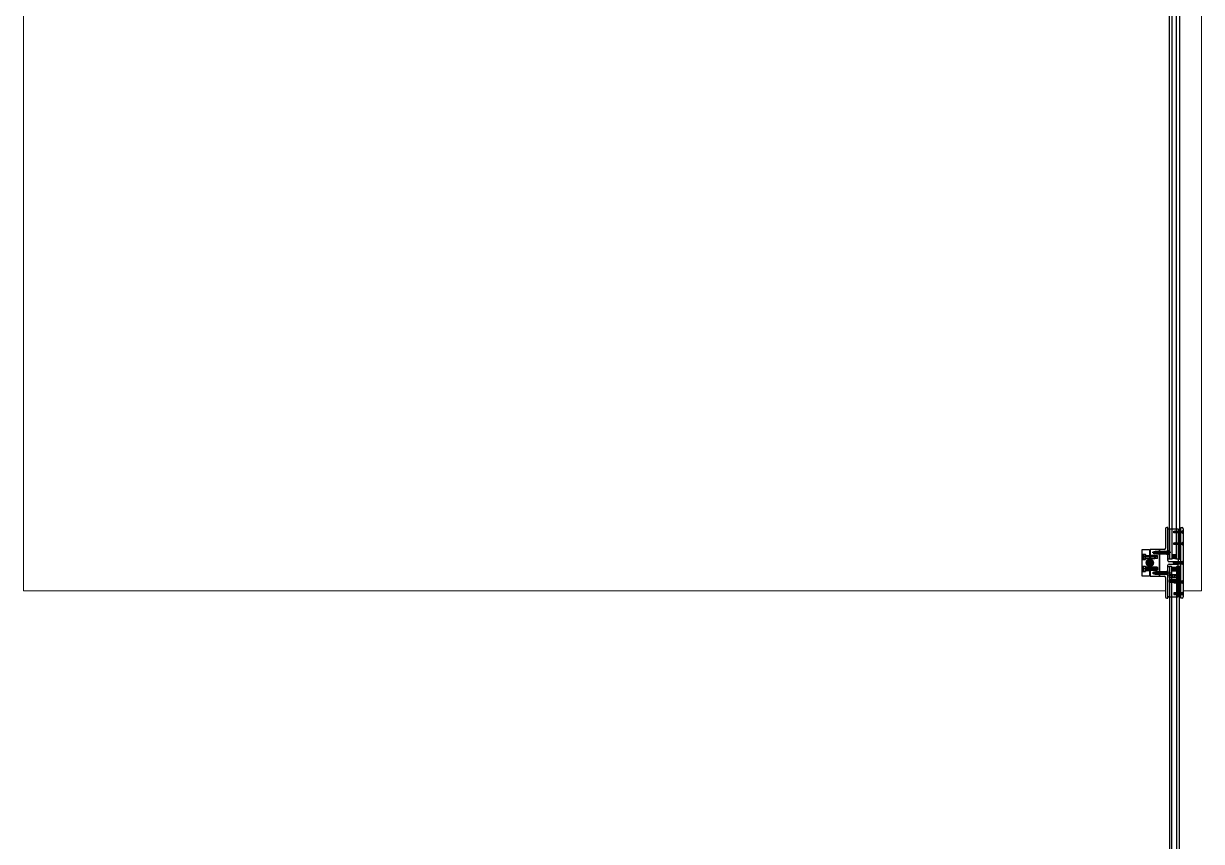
# Model space of a CAD drawing. Header units: inches. Extents: x 342932 to 557958, y 80625 to 242727.
# Drawn here: x 464107 to 468107, y 180075 to 182853 of the extents above; entities that cross this region are included whole.
import ezdxf

# ---------------------------------------------------------------- set-up
doc = ezdxf.new("R2010")
doc.units = ezdxf.units.IN
doc.header["$MEASUREMENT"] = 0
doc.layers.add('First Floor$0$A-G321-M-Window', color=251, linetype='Continuous', lineweight=9)
doc.layers.add('First Floor$0$A-G321-M-Window-Glaze', color=251, linetype='Continuous')

# ---------------------------------------------------------------- blocks, each defined once
blk = doc.blocks.new('First Floor$0$curtain-wall-2')
at = {"layer": 'First Floor$0$A-G321-M-Window-Glaze'}
for p, q in [((-84, 6668.4), (-84, 8796.3)), ((-76, 8796.3), (-76, 6668.4)), ((-60, 6668.4), (-60, 8796.3)), ((-50, 8796.3), (-50, 6668.4)), ((-97, 6770.9), (-97, 6704.9)), ((-89, 6774.9), (-93, 6774.9)), ((-89, 6662.9), (-89, 6774.9)), ((-89, 6769.9), (-54, 6769.9)), ((-89, 6667.4), (-89, 6769.9)), ((-89, 6769.9), (-84, 6769.9)), ((-84, 6769.9), (-84, 6667.4)), ((-68.4, 6762.9), (-69, 6762.3)), ((-69, 6757.5), (-69, 6762.3)), ((-68.4, 6762.9), (-64.4, 6762.9)), ((-64.4, 6762.9), (-65, 6762.3)), ((-65, 6757.5), (-65, 6762.3)), ((-65, 6762.3), (-44, 6762.3)), ((-64.4, 6756.9), (-64.4, 6762.9)), ((-64.4, 6762.9), (-40.3, 6762.9)), ((-54, 6769.9), (-54, 6658.9)), ((-50, 6769.9), (-50, 6667.4)), ((-45, 6769.9), (-50, 6769.9)), ((-45, 6534.9), (-45, 6774.9)), ((-45, 6774.9), (-41, 6774.9)), ((-45, 6667.4), (-45, 6769.9)), ((-44, 6762.3), (-44, 6762.9)), ((-44, 6762.9), (-44, 6756.9)), ((-40.3, 6762.9), (-37.2, 6765.9)), ((-40.3, 6756.9), (-40.3, 6762.9)), ((-37, 6762.2), (-39.5, 6762.2)), ((-37, 6761), (-39.5, 6761)), ((-37.2, 6753.9), (-37.2, 6765.9)), ((-37.2, 6765.9), (-37, 6765.9)), ((-37, 6770.9), (-37, 6538.9)), ((-37, 6765.9), (-37, 6753.9)), ((-37, 6757.5), (-37, 6762.3)), ((-68.4, 6756.9), (-69, 6757.5)), ((-68.4, 6722.9), (-69, 6722.3)), ((-69, 6717.5), (-69, 6722.3)), ((-64.4, 6756.9), (-68.4, 6756.9)), ((-68.4, 6722.9), (-64.4, 6722.9)), ((-37, 6759.9), (-68, 6759.9)), ((-64.4, 6756.9), (-65, 6757.5)), ((-44, 6757.5), (-65, 6757.5)), ((-64.4, 6722.9), (-65, 6722.3)), ((-65, 6717.5), (-65, 6722.3)), ((-65, 6722.3), (-44, 6722.3)), ((-40.3, 6756.9), (-64.4, 6756.9)), ((-64.4, 6716.9), (-64.4, 6722.9)), ((-64.4, 6722.9), (-40.3, 6722.9)), ((-44, 6756.9), (-44, 6757.5)), ((-44, 6722.3), (-44, 6722.9)), ((-44, 6722.9), (-44, 6716.9)), ((-37.2, 6753.9), (-40.3, 6756.9)), ((-40.3, 6722.9), (-37.2, 6725.9)), ((-40.3, 6716.9), (-40.3, 6722.9)), ((-37, 6758.7), (-39.5, 6758.7)), ((-37, 6757.6), (-39.5, 6757.6)), ((-37, 6722.2), (-39.5, 6722.2)), ((-37, 6721), (-39.5, 6721)), ((-37, 6753.9), (-37.2, 6753.9)), ((-37.2, 6713.9), (-37.2, 6725.9)), ((-37.2, 6725.9), (-37, 6725.9)), ((-37, 6725.9), (-37, 6713.9)), ((-37, 6717.5), (-37, 6722.3)), ((-176.5, 6609.9), (-176.5, 6699.9)), ((-176.5, 6699.9), (-151.5, 6699.9)), ((-176.5, 6683.9), (-165.5, 6683.9)), ((-175.5, 6679.5), (-175.5, 6682.9)), ((-175.5, 6682.9), (-165.5, 6682.9)), ((-165.5, 6665.9), (-165.5, 6683.9)), ((-165.5, 6682.9), (-165.5, 6679.9)), ((-165.5, 6680.4), (-151.5, 6680.4)), ((-151.5, 6699.9), (-151.5, 6609.9)), ((-150.5, 6609.9), (-150.5, 6699.9)), ((-117, 6699.9), (-149.5, 6699.9)), ((-149.5, 6699.9), (-149.5, 6609.9)), ((-79, 6689.9), (-142, 6689.9)), ((-137, 6693.3), (-136.4, 6693.9)), ((-137, 6686.5), (-137, 6693.3)), ((-136.4, 6685.9), (-137, 6686.5)), ((-136.4, 6693.9), (-117, 6693.9)), ((-117, 6685.9), (-136.4, 6685.9)), ((-131.2, 6685.9), (-132, 6686.7)), ((-117, 6693.9), (-117, 6699.9)), ((-102, 6699.9), (-117, 6699.9)), ((-117, 6699.9), (-117, 6609.9)), ((-117, 6623.9), (-117, 6685.9)), ((-93.4, 6693.9), (-93.4, 6685.9)), ((-89, 6692.8), (-92.5, 6692.8)), ((-89, 6691.3), (-92.5, 6691.3)), ((-89, 6688.4), (-92.5, 6688.4)), ((-89, 6687), (-92.5, 6687)), ((-89.2, 6697.9), (-89.2, 6681.9)), ((-89, 6693.1), (-89, 6686.7)), ((-76, 6675.4), (-60, 6682.4)), ((-76, 6682.4), (-60, 6675.4)), ((-60, 6682.4), (-76, 6682.4)), ((-76, 6682.4), (-76, 6675.4)), ((-68.4, 6716.9), (-69, 6717.5)), ((-64.4, 6716.9), (-68.4, 6716.9)), ((-37, 6719.9), (-68, 6719.9)), ((-64.4, 6716.9), (-65, 6717.5)), ((-44, 6717.5), (-65, 6717.5)), ((-40.3, 6716.9), (-64.4, 6716.9)), ((-60, 6675.4), (-60, 6682.4)), ((-44, 6716.9), (-44, 6717.5)), ((-37.2, 6713.9), (-40.3, 6716.9)), ((-37, 6718.7), (-39.5, 6718.7)), ((-37, 6717.6), (-39.5, 6717.6)), ((-37, 6713.9), (-37.2, 6713.9)), ((-176.5, 6665.9), (-165.5, 6665.9)), ((-176.5, 6643.9), (-165.5, 6643.9)), ((-175.5, 6670.3), (-175.5, 6679.5)), ((-170.5, 6679.5), (-175.5, 6679.5)), ((-175.5, 6677.2), (-170.5, 6677.2)), ((-124.5, 6674.9), (-175.5, 6674.9)), ((-175.5, 6672.6), (-170.5, 6672.6)), ((-175.5, 6666.9), (-175.5, 6670.3)), ((-175.5, 6670.3), (-170.5, 6670.3)), ((-165.5, 6666.9), (-175.5, 6666.9)), ((-165.5, 6642.9), (-175.5, 6642.9)), ((-175.5, 6642.9), (-175.5, 6639.5)), ((-165.5, 6669.9), (-165.5, 6679.9)), ((-165.5, 6679.9), (-125.5, 6679.9)), ((-165.5, 6678.9), (-133.1, 6678.9)), ((-165.5, 6670.9), (-165.5, 6678.9)), ((-165.5, 6670.9), (-133.1, 6670.9)), ((-125.5, 6669.9), (-165.5, 6669.9)), ((-165.5, 6669.9), (-165.5, 6666.9)), ((-165.5, 6669.4), (-151.5, 6669.4)), ((-165.5, 6643.9), (-165.5, 6625.9)), ((-165.5, 6639.9), (-165.5, 6642.9)), ((-165.5, 6640.4), (-151.5, 6640.4)), ((-150.7, 6642.9), (-162.4, 6654.6)), ((-149, 6643), (-162.3, 6656.3)), ((-152.6, 6643.1), (-162.2, 6652.7)), ((-147.5, 6643.2), (-162, 6657.8)), ((-146.1, 6643.7), (-161.6, 6659.2)), ((-155.2, 6643.9), (-161.4, 6650.1)), ((-144.9, 6644.2), (-161.1, 6660.4)), ((-143.8, 6644.9), (-160.4, 6661.5)), ((-142.8, 6645.6), (-159.7, 6662.5)), ((-141.9, 6646.5), (-158.8, 6663.4)), ((-141, 6647.4), (-157.9, 6664.3)), ((-140.3, 6648.4), (-156.9, 6665)), ((-139.7, 6649.6), (-155.7, 6665.6)), ((-139.1, 6650.8), (-154.5, 6666.2)), ((-138.7, 6652.2), (-153.1, 6666.6)), ((-138.5, 6653.7), (-151.6, 6666.8)), ((-138.4, 6655.4), (-149.9, 6666.9)), ((-133.4, 6679.9), (-149.5, 6679.9)), ((-149.5, 6669.9), (-133.4, 6669.9)), ((-148.5, 6679.9), (-148.5, 6669.9)), ((-148.5, 6678.9), (-148.5, 6679.9)), ((-124.5, 6678.9), (-148.5, 6678.9)), ((-148.5, 6669.9), (-148.5, 6670.9)), ((-148.5, 6670.9), (-124.5, 6670.9)), ((-138.7, 6657.4), (-147.9, 6666.6)), ((-139.6, 6660.1), (-145.2, 6665.7)), ((-133.4, 6669.9), (-133.4, 6679.9)), ((-133.1, 6670.9), (-133.1, 6678.9)), ((-133.1, 6678.9), (-130, 6674.9)), ((-133.1, 6670.9), (-130, 6674.9)), ((-125.5, 6679.9), (-124.5, 6678.9)), ((-125.5, 6679.9), (-125.5, 6669.9)), ((-125.5, 6669.9), (-124.5, 6670.9)), ((-124.5, 6670.9), (-124.5, 6678.9)), ((-84, 6667.4), (-89, 6667.4)), ((-89, 6534.9), (-89, 6646.9)), ((-89, 6539.9), (-89, 6642.4)), ((-89, 6642.4), (-84, 6642.4)), ((-57, 6658.9), (-85, 6658.9)), ((-85, 6650.9), (-57, 6650.9)), ((-83, 6667.4), (-84, 6668.4)), ((-84, 6642.4), (-84, 6539.9)), ((-83, 6642.4), (-84, 6641.4)), ((-84, 6641.4), (-84, 4473.6)), ((-77, 6667.4), (-83, 6667.4)), ((-77, 6642.4), (-83, 6642.4)), ((-76, 6668.4), (-77, 6667.4)), ((-76, 6641.4), (-77, 6642.4)), ((-76, 6675.4), (-60, 6675.4)), ((-76, 4473.6), (-76, 6641.4)), ((-35.9, 6654.9), (-72.2, 6654.9)), ((-68.4, 6657.9), (-69, 6657.3)), ((-69, 6652.5), (-69, 6657.3)), ((-68.4, 6651.9), (-69, 6652.5)), ((-68.4, 6657.9), (-64.4, 6657.9)), ((-64.4, 6651.9), (-68.4, 6651.9)), ((-37, 6654.9), (-68, 6654.9)), ((-64.4, 6657.9), (-65, 6657.3)), ((-65, 6657.3), (-65, 6652.5)), ((-44, 6657.3), (-65, 6657.3)), ((-64.4, 6651.9), (-65, 6652.5)), ((-65, 6652.5), (-44, 6652.5)), ((-64.4, 6657.9), (-64.4, 6651.9)), ((-40.3, 6657.9), (-64.4, 6657.9)), ((-64.4, 6651.9), (-40.3, 6651.9)), ((-59, 6667.4), (-60, 6668.4)), ((-59, 6642.4), (-60, 6641.4)), ((-60, 6641.4), (-60, 4473.6)), ((-51, 6667.4), (-59, 6667.4)), ((-51, 6642.4), (-59, 6642.4)), ((-57, 6650.9), (-57, 6658.9)), ((-54, 6539.9), (-54, 6650.9)), ((-50, 6668.4), (-51, 6667.4)), ((-50, 6641.4), (-51, 6642.4)), ((-50, 6667.4), (-45, 6667.4)), ((-50, 6642.4), (-50, 6539.9)), ((-45, 6642.4), (-50, 6642.4)), ((-50, 4473.6), (-50, 6641.4)), ((-45, 6539.9), (-45, 6642.4)), ((-44, 6651.9), (-44, 6657.9)), ((-44, 6657.9), (-44, 6657.3)), ((-44, 6652.5), (-44, 6651.9)), ((-37.2, 6660.9), (-40.3, 6657.9)), ((-40.3, 6657.9), (-40.3, 6651.9)), ((-40.3, 6651.9), (-37.2, 6648.9)), ((-37, 6657.2), (-39.5, 6657.2)), ((-37, 6656), (-39.5, 6656)), ((-37, 6653.7), (-39.5, 6653.7)), ((-37, 6652.6), (-39.5, 6652.6)), ((-37.2, 6660.9), (-37.2, 6648.9)), ((-37, 6660.9), (-37.2, 6660.9)), ((-37.2, 6648.9), (-37, 6648.9)), ((-37, 6648.9), (-37, 6660.9)), ((-37, 6657.3), (-37, 6652.5)), ((-176.5, 6625.9), (-165.5, 6625.9)), ((-151.5, 6609.9), (-176.5, 6609.9)), ((-175.5, 6639.5), (-175.5, 6630.3)), ((-175.5, 6639.5), (-170.5, 6639.5)), ((-175.5, 6637.2), (-170.5, 6637.2)), ((-124.5, 6634.9), (-175.5, 6634.9)), ((-175.5, 6632.6), (-170.5, 6632.6)), ((-170.5, 6630.3), (-175.5, 6630.3)), ((-175.5, 6630.3), (-175.5, 6626.9)), ((-175.5, 6626.9), (-165.5, 6626.9)), ((-165.5, 6639.9), (-165.5, 6629.9)), ((-125.5, 6639.9), (-165.5, 6639.9)), ((-165.5, 6638.9), (-133.1, 6638.9)), ((-165.5, 6638.9), (-165.5, 6630.9)), ((-165.5, 6630.9), (-133.1, 6630.9)), ((-165.5, 6626.9), (-165.5, 6629.9)), ((-165.5, 6629.9), (-125.5, 6629.9)), ((-165.5, 6629.4), (-151.5, 6629.4)), ((-149.5, 6639.9), (-133.4, 6639.9)), ((-133.4, 6629.9), (-149.5, 6629.9)), ((-149.5, 6609.9), (-117, 6609.9)), ((-148.5, 6629.9), (-148.5, 6639.9)), ((-148.5, 6639.9), (-148.5, 6638.9)), ((-148.5, 6638.9), (-124.5, 6638.9)), ((-124.5, 6630.9), (-148.5, 6630.9)), ((-148.5, 6630.9), (-148.5, 6629.9)), ((-79, 6619.9), (-142, 6619.9)), ((-137, 6623.3), (-136.4, 6623.9)), ((-137, 6616.5), (-137, 6623.3)), ((-136.4, 6615.9), (-137, 6616.5)), ((-136.4, 6623.9), (-117, 6623.9)), ((-117, 6615.9), (-136.4, 6615.9)), ((-133.4, 6639.9), (-133.4, 6629.9)), ((-133.1, 6638.9), (-133.1, 6630.9)), ((-133.1, 6638.9), (-130, 6634.9)), ((-133.1, 6630.9), (-130, 6634.9)), ((-131.2, 6615.9), (-132, 6616.7)), ((-125.5, 6639.9), (-124.5, 6638.9)), ((-125.5, 6629.9), (-125.5, 6639.9)), ((-125.5, 6629.9), (-124.5, 6630.9)), ((-124.5, 6638.9), (-124.5, 6630.9)), ((-117, 6609.9), (-117, 6615.9)), ((-117, 6609.9), (-102, 6609.9)), ((-97, 6604.9), (-97, 6538.9)), ((-93.4, 6623.9), (-93.4, 6615.9)), ((-89, 6622.8), (-92.5, 6622.8)), ((-89, 6621.3), (-92.5, 6621.3)), ((-89, 6618.4), (-92.5, 6618.4)), ((-89, 6617), (-92.5, 6617)), ((-89.2, 6627.9), (-89.2, 6611.9)), ((-89, 6623.1), (-89, 6616.7)), ((-85, 6613.8), (-53, 6605.3)), ((-53, 6613.8), (-85, 6605.3)), ((-76, 6634.4), (-60, 6627.4)), ((-76, 6627.4), (-60, 6634.4)), ((-60, 6634.4), (-76, 6634.4)), ((-76, 6634.4), (-76, 6627.4)), ((-76, 6627.4), (-60, 6627.4)), ((-60, 6627.4), (-60, 6634.4)), ((-85, 6597.3), (-53, 6588.8)), ((-53, 6597.3), (-85, 6588.8)), ((-68.4, 6592.9), (-69, 6592.3)), ((-69, 6592.3), (-69, 6587.5)), ((-68.4, 6586.9), (-69, 6587.5)), ((-64.4, 6592.9), (-68.4, 6592.9)), ((-68.4, 6586.9), (-64.4, 6586.9)), ((-37, 6589.9), (-68, 6589.9)), ((-64.4, 6592.9), (-65, 6592.3)), ((-65, 6592.3), (-65, 6587.5)), ((-44, 6592.3), (-65, 6592.3)), ((-64.4, 6586.9), (-65, 6587.5)), ((-65, 6587.5), (-44, 6587.5)), ((-64.4, 6592.9), (-64.4, 6586.9)), ((-40.3, 6592.9), (-64.4, 6592.9)), ((-64.4, 6586.9), (-40.3, 6586.9)), ((-44, 6586.9), (-44, 6592.9)), ((-44, 6592.9), (-44, 6592.3)), ((-44, 6587.5), (-44, 6586.9)), ((-37.2, 6595.9), (-40.3, 6592.9)), ((-40.3, 6592.9), (-40.3, 6586.9)), ((-40.3, 6586.9), (-37.2, 6583.9)), ((-37, 6592.2), (-39.5, 6592.2)), ((-37, 6591), (-39.5, 6591)), ((-37, 6588.7), (-39.5, 6588.7)), ((-37, 6587.6), (-39.5, 6587.6)), ((-37.2, 6595.9), (-37.2, 6583.9)), ((-37, 6595.9), (-37.2, 6595.9)), ((-37.2, 6583.9), (-37, 6583.9)), ((-37, 6583.9), (-37, 6595.9)), ((-37, 6592.3), (-37, 6587.5)), ((-93, 6534.9), (-89, 6534.9)), ((-89, 6539.9), (-54, 6539.9)), ((-84, 6539.9), (-89, 6539.9)), ((-68.4, 6552.9), (-69, 6552.3)), ((-69, 6552.3), (-69, 6547.5)), ((-68.4, 6546.9), (-69, 6547.5)), ((-64.4, 6552.9), (-68.4, 6552.9)), ((-68.4, 6546.9), (-64.4, 6546.9)), ((-37, 6549.9), (-68, 6549.9)), ((-64.4, 6552.9), (-65, 6552.3)), ((-65, 6552.3), (-65, 6547.5)), ((-44, 6552.3), (-65, 6552.3)), ((-64.4, 6546.9), (-65, 6547.5)), ((-65, 6547.5), (-44, 6547.5)), ((-64.4, 6552.9), (-64.4, 6546.9)), ((-40.3, 6552.9), (-64.4, 6552.9)), ((-64.4, 6546.9), (-40.3, 6546.9)), ((-50, 6539.9), (-45, 6539.9)), ((-41, 6534.9), (-45, 6534.9)), ((-44, 6546.9), (-44, 6552.9)), ((-44, 6552.9), (-44, 6552.3)), ((-44, 6547.5), (-44, 6546.9)), ((-37.2, 6555.9), (-40.3, 6552.9)), ((-40.3, 6552.9), (-40.3, 6546.9)), ((-40.3, 6546.9), (-37.2, 6543.9)), ((-37, 6552.2), (-39.5, 6552.2)), ((-37, 6551), (-39.5, 6551)), ((-37, 6548.7), (-39.5, 6548.7)), ((-37, 6547.6), (-39.5, 6547.6)), ((-37.2, 6555.9), (-37.2, 6543.9)), ((-37, 6555.9), (-37.2, 6555.9)), ((-37.2, 6543.9), (-37, 6543.9)), ((-37, 6543.9), (-37, 6555.9)), ((-37, 6552.3), (-37, 6547.5))]:
    blk.add_line(p, q, dxfattribs=at)
at = {"layer": 'First Floor$0$A-G321-M-Window-Glaze', "elevation": 0}
for points in [[(-131.2, 6693.9), (-131.2, 6685.9), (-93.4, 6685.9), (-89.2, 6681.9), (-89, 6681.9), (-89, 6697.9), (-89.2, 6697.9), (-93.4, 6693.9), (-131.2, 6693.9), (-132, 6693.1), (-132, 6686.7), (-93.4, 6686.7), (-93.4, 6685.9), (-93.4, 6693.9), (-93.4, 6693.1), (-132, 6693.1)], [(-131.2, 6623.9), (-131.2, 6615.9), (-93.4, 6615.9), (-89.2, 6611.9), (-89, 6611.9), (-89, 6627.9), (-89.2, 6627.9), (-93.4, 6623.9), (-131.2, 6623.9), (-132, 6623.1), (-132, 6616.7), (-93.4, 6616.7), (-93.4, 6615.9), (-93.4, 6623.9), (-93.4, 6623.1), (-132, 6623.1)]]:
    blk.add_lwpolyline(points, dxfattribs=at)
at = {"layer": 'First Floor$0$A-G321-M-Window-Glaze'}
for points in [[(-85, 6605.3), (-53, 6605.3), (-53, 6613.8), (-85, 6613.8)], [(-85, 6588.8), (-53, 6588.8), (-53, 6597.3), (-85, 6597.3)]]:
    blk.add_lwpolyline(points, close=True, dxfattribs=at)
for radius in [12.3, 12]:
    blk.add_circle((-150.4, 6654.9), radius, dxfattribs=at)
for centre, radius, start, end in [((-93, 6770.9), 4, 90, 180), ((-41, 6770.9), 4, 0, 90), ((-36.4, 6759.9), 3.3, 159.5182, 200.4818), ((-36.2, 6761.6), 3.3, 169.9239, 190.0761), ((-36.4, 6719.9), 3.3, 159.5182, 200.4818), ((-36.2, 6758.1), 3.3, 169.9239, 190.0761), ((-36.2, 6721.6), 3.3, 169.9239, 190.0761), ((-102, 6704.9), 5, 270, 0), ((-88.3, 6689.9), 4.4, 160.8501, 199.1499), ((-88.2, 6692.1), 4.4, 170.5596, 189.4404), ((-88.2, 6687.7), 4.4, 170.5596, 189.4404), ((-36.2, 6718.1), 3.3, 169.9239, 190.0761), ((-175, 6678.3), 4.62, 345.5223, 14.4777), ((-174.5, 6674.9), 4.62, 330, 30), ((-175, 6671.4), 4.62, 345.5223, 14.4777), ((-85, 6662.9), 4, 180, 270), ((-85, 6646.9), 4, 90, 180), ((-68, 6640.2), 35.1, 76.8419, 103.1581), ((-68, 6638.2), 35.1, 76.8419, 103.1581), ((-68, 6638.2), 35.1, 76.8419, 103.1581), ((-68, 6636.2), 35.1, 76.8419, 103.1581), ((-68, 6634.2), 35.1, 76.8419, 103.1581), ((-68, 6675.6), 35.1, 256.8419, 283.1581), ((-36.4, 6654.9), 3.3, 159.5182, 200.4818), ((-36.2, 6656.6), 3.3, 169.9239, 190.0761), ((-36.2, 6653.2), 3.3, 169.9239, 190.0761), ((-175, 6638.3), 4.62, 345.5223, 14.4777), ((-174.5, 6634.9), 4.62, 330, 30), ((-175, 6631.4), 4.62, 345.5223, 14.4777), ((-102, 6604.9), 5, 0, 90), ((-88.3, 6619.9), 4.4, 160.8501, 199.1499), ((-88.2, 6622.1), 4.4, 170.5596, 189.4404), ((-88.2, 6617.7), 4.4, 170.5596, 189.4404), ((-68, 6673.6), 35.1, 256.8419, 283.1581), ((-68, 6671.6), 35.1, 256.8419, 283.1581), ((-68, 6671.6), 35.1, 256.8419, 283.1581), ((-68, 6669.6), 35.1, 256.8419, 283.1581), ((-36.4, 6589.9), 3.3, 159.5182, 200.4818), ((-36.2, 6591.6), 3.3, 169.9239, 190.0761), ((-36.2, 6588.2), 3.3, 169.9239, 190.0761), ((-93, 6538.9), 4, 180, 270), ((-41, 6538.9), 4, 270, 0), ((-36.4, 6549.9), 3.3, 159.5182, 200.4818), ((-36.2, 6551.6), 3.3, 169.9239, 190.0761), ((-36.2, 6548.2), 3.3, 169.9239, 190.0761)]:
    blk.add_arc(centre, radius, start, end, dxfattribs=at)

msp = doc.modelspace()

# ---------------------------------------------------------------- linework, layer by layer
at = {"layer": 'First Floor$0$A-G321-M-Window'}
for points in [[(467985.1, 185426.4), (464107.1, 185426.4), (464107.1, 180926.4), (467985.1, 180926.4)], [(468045.1, 185426.4), (468107.1, 185426.4), (468107.1, 180926.4), (468045.1, 180926.4)]]:
    msp.add_lwpolyline(points, dxfattribs=at)

# ---------------------------------------------------------------- block references
msp.add_blockref('First Floor$0$curtain-wall-2', (468082.1, 174366.6), dxfattribs=at)

doc.saveas('drawing.dxf')
